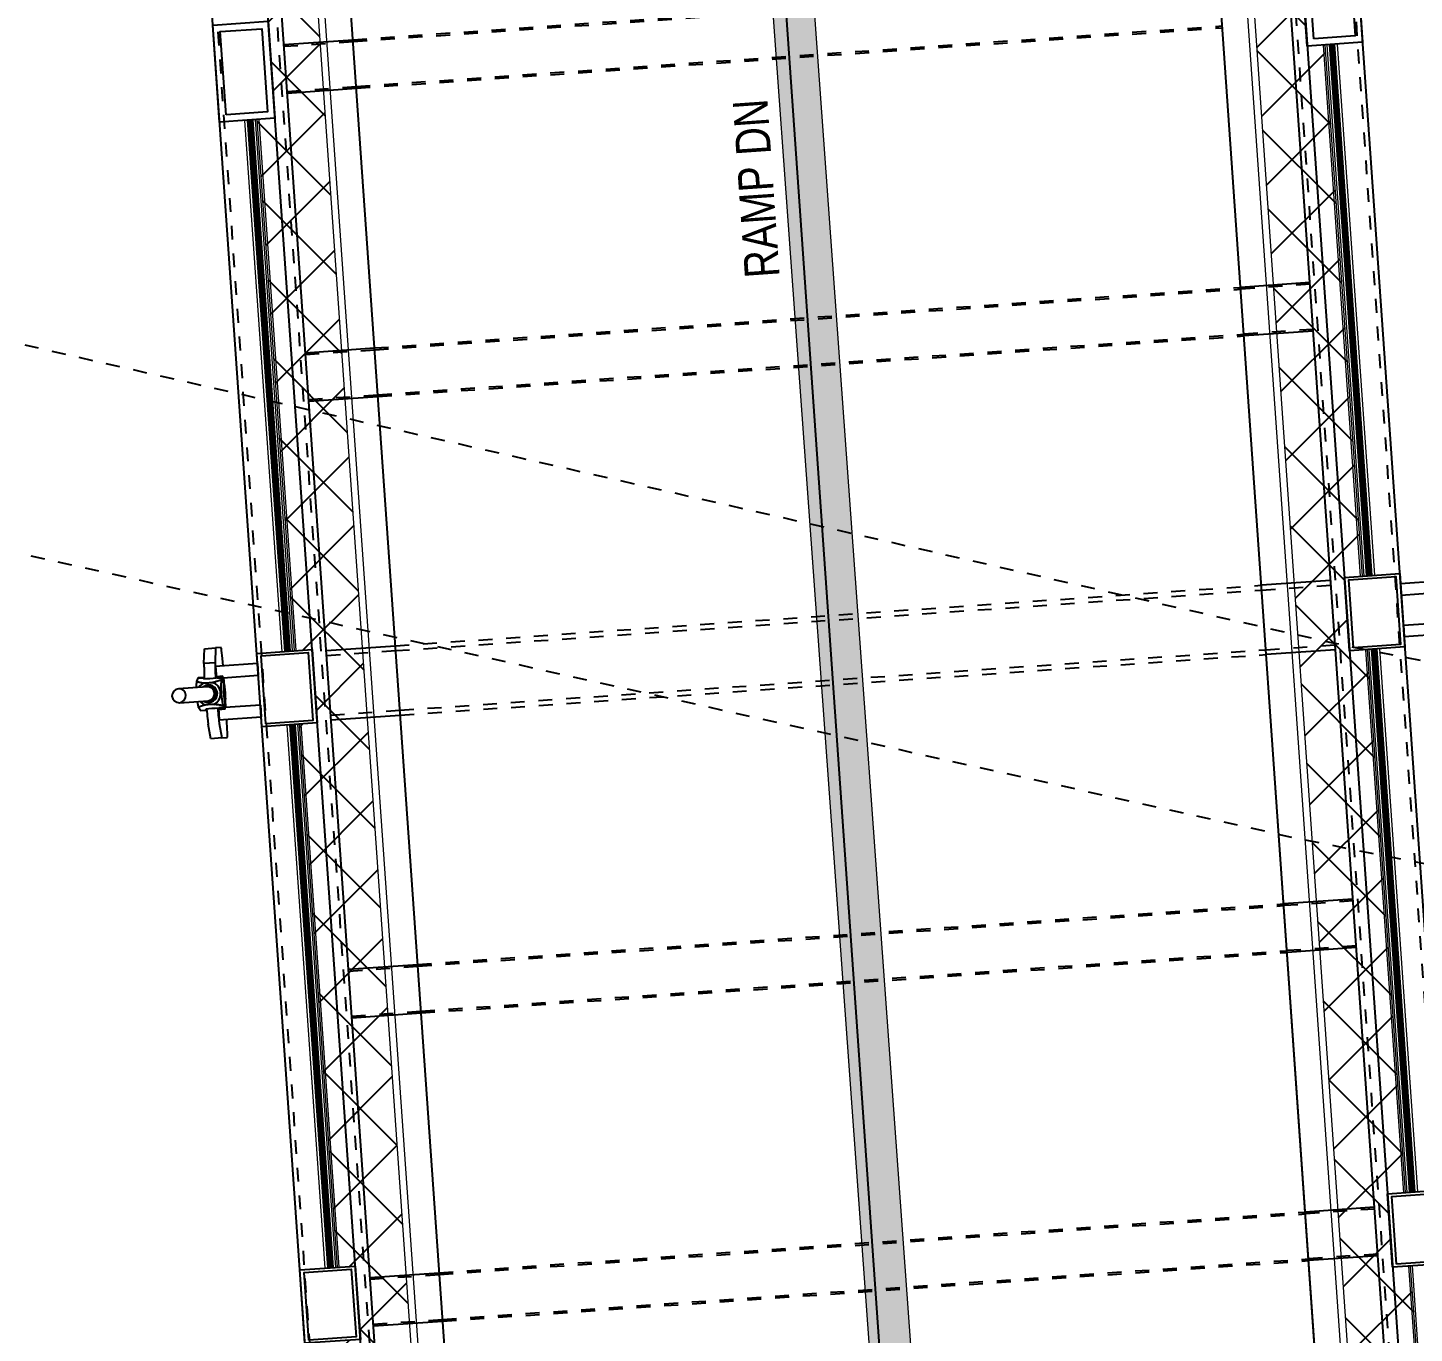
# Model space of a CAD drawing. Header units: millimetres. Extents: x 50357 to 985146, y 723188 to 1803594.
# Drawn here: x 834403.58 to 834413.57, y 820175.07 to 820184.47 of the extents above; entities that cross this region are included whole.
import ezdxf
from ezdxf.xclip import XClip

# ---------------------------------------------------------------- set-up
doc = ezdxf.new("R2010")
doc.units = ezdxf.units.MM
doc.header["$LTSCALE"] = 3
doc.header["$MEASUREMENT"] = 0
for name, pattern in [('DASHED2', [0.375, 0.25, -0.125]), ('x-baseplan$0$DGN Style 2', [1.94727e-06, 0, -1.94727e-06]), ('XXASB-PIW-ARC-DWG-1012-MWP-XXXX-WS3-XC$0$XXXXX-PIW-P-ASB_BRIDGE_DECK_STR-XXX$0$Member Hidden', [4.5, 2.5, -2])]:
    doc.linetypes.add(name, pattern=pattern)
doc.layers.add('-Excluded area line', color=7, linetype='DASHED2', lineweight=40)
doc.layers.add('00_Xref', color=7, linetype='Continuous')
for name, color, linetype, true_color in [('WKD071__', 7, 'Continuous', 0x6e6e6e), ('x-baseplan$0$AR-ROAD_AR_BS_MI_', 7, 'Continuous', 0x6d6d6d), ('XXASB-PIW-ARC-DWG-1012-MWP-XXXX-WS3-XC$0$XXXXX-PIW-P-ASB_BRIDGE_DECK_ARC-XXX$0$A-GENM_PATT', 7, 'Continuous', 0x6e6e6e), ('XXASB-PIW-ARC-DWG-1012-MWP-XXXX-WS3-XC$0$XXXXX-PIW-P-ASB_BRIDGE_DECK_STR-XXX$0$A-GENM', 7, 'Continuous', 0x6e6e6e), ('XXASB-PIW-ARC-DWG-1012-MWP-XXXX-WS3-XC$0$XXXXX-PIW-P-ASB_BRIDGE_DECK_STR-XXX$0$ADS04012', 7, 'Continuous', 0x6e6e6e), ('XXASB-PIW-ARC-DWG-1012-MWP-XXXX-WS3-XC$0$XXXXX-PIW-P-ASB_BRIDGE_DECK_STR-XXX$0$ADS280__', 7, 'Continuous', 0x6e6e6e), ('XXASB-PIW-ARC-DWG-1012-MWP-XXXX-WS3-XC$0$XXXXX-PIW-P-ASB_BRIDGE_DECK_STR-XXX$0$ADS280_B', 7, 'Continuous', 0x6e6e6e), ('XXASB-PIW-ARC-DWG-1012-MWP-XXXX-WS3-XC$0$XXXXX-PIW-P-ASB_BRIDGE_DECK_STR-XXX$0$ADS280_C', 7, 'Continuous', 0x6e6e6e), ('XXASB-PIW-ARC-DWG-1012-MWP-XXXX-WS3-XC$0$XXXXX-PIW-P-ASB_BRIDGE_DECK_STR-XXX$0$ADS280_H', 7, 'XXASB-PIW-ARC-DWG-1012-MWP-XXXX-WS3-XC$0$XXXXX-PIW-P-ASB_BRIDGE_DECK_STR-XXX$0$Member Hidden', 0x6e6e6e)]:
    doc.layers.add(name, color=color, linetype=linetype, true_color=true_color)
for name, color, linetype, lineweight, true_color in [('XXASB-PIW-ARC-DWG-1012-MWP-XXXX-WS3-XC$0$XXXXX-PIW-P-ASB_BRIDGE_DECK_ARC-XXX$0$A-FLOR', 7, 'Continuous', 25, 0x6e6e6e), ('XXASB-PIW-ARC-DWG-1012-MWP-XXXX-WS3-XC$0$XXXXX-PIW-P-ASB_BRIDGE_DECK_ARC-XXX$0$A-FLOR-HRAL', 7, 'Continuous', 13, 0x6e6e6e), ('XXASB-PIW-ARC-DWG-1012-MWP-XXXX-WS3-XC$0$XXXXX-PIW-P-ASB_BRIDGE_DECK_ARC-XXX$0$A-GENM', 7, 'Continuous', 13, 0x6e6e6e), ('XXASB-PIW-ARC-DWG-1012-MWP-XXXX-WS3-XC$0$XXXXX-PIW-P-ASB_BRIDGE_DECK_ARC-XXX$0$ADS280__', 7, 'Continuous', 13, 0x6e6e6e), ('XXASB-PIW-ARC-DWG-1012-MWP-XXXX-WS3-XC$0$XXXXX-PIW-P-ASB_BRIDGE_DECK_ARC-XXX$0$Q-SPCQ', 7, 'Continuous', 13, 0x6e6e6e)]:
    doc.layers.add(name, color=color, linetype=linetype, lineweight=lineweight, true_color=true_color)
doc.styles.add('XXASB-PIW-ARC-DWG-1012-MWP-XXXX-WS3-XC$0$XXXXX-PIW-P-ASB_BRIDGE_DECK_STR-XXX$0$Standard', font='arial.ttf', dxfattribs={"width": 0.8})

# ---------------------------------------------------------------- blocks, each defined once
blk = doc.blocks.new('x-baseplan')
blk.add_lwpolyline([(834550.5505, 818213.8099), (834557.1707, 818119.1058), (834549.7388, 818118.5863), (834547.9798, 818143.7498), (834547.5808, 818143.722), (834547.5407, 818144.2956), (834539.9643, 818143.7659), (834540.0207, 818142.9597), (834532.4541, 818142.4509), (834523.9731, 818144.3196), (834526.2542, 818154.6723), (834539.4112, 818151.6754), (834539.6457, 818148.3218), (834547.2222, 818148.8514), (834547.1833, 818149.4081), (834547.5823, 818149.436), (834542.9962, 818215.0413), (834543.2207, 818215.057), (834550.326, 818213.7942), (834550.5505, 818213.8099)])
at = {"layer": 'x-baseplan$0$AR-ROAD_AR_BS_MI_', "linetype": 'x-baseplan$0$DGN Style 2', "flags": 128}
for points in [[(834535.8998, 818189.0125), (834542.3654, 818187.2111), (834552.4544, 818184.9126), (834554.3551, 818184.5338), (834556.4436, 818184.1176), (834560.446, 818183.3923), (834564.4605, 818182.737), (834568.4859, 818182.1518), (834572.5208, 818181.6371), (834580.7283, 818181.1516)], [(834535.5632, 818187.6151), (834542.0123, 818185.778), (834552.197, 818183.5056), (834556.1862, 818182.7105), (834560.1887, 818181.9852), (834564.2032, 818181.3299), (834568.2285, 818180.7448), (834573.7395, 818180.0417)]]:
    blk.add_lwpolyline(points, dxfattribs=at)
blk = doc.blocks.new('XXASB-PIW-ARC-DWG-1012-MWP-XXXX-WS3-XC$0$XXXXX-PIW-P-ASB_BRIDGE_DECK_ARC-XXX$0$Top Rail Type - Top Rail_Internal_-3272771-DECK F_F_L__ARC')
at = {"layer": 'XXASB-PIW-ARC-DWG-1012-MWP-XXXX-WS3-XC$0$XXXXX-PIW-P-ASB_BRIDGE_DECK_ARC-XXX$0$A-FLOR-HRAL'}
for p, q in [((-673385, 127659.5), (-673384.8, 164859.5)), ((-673335, 127659.5), (-673334.8, 164859.5))]:
    blk.add_line(p, q, dxfattribs=at)
blk = doc.blocks.new('XXASB-PIW-ARC-DWG-1012-MWP-XXXX-WS3-XC$0$XXXXX-PIW-P-ASB_BRIDGE_DECK_ARC-XXX$0$Top Rail Type - Top Rail_Internal_-3272781-DECK F_F_L__ARC')
at = {"layer": 'XXASB-PIW-ARC-DWG-1012-MWP-XXXX-WS3-XC$0$XXXXX-PIW-P-ASB_BRIDGE_DECK_ARC-XXX$0$A-FLOR-HRAL'}
for p, q in [((-666710, 127659.5), (-666709.8, 164872.6)), ((-666660, 127659.5), (-666659.8, 164870.4))]:
    blk.add_line(p, q, dxfattribs=at)
blk = doc.blocks.new('XXASB-PIW-ARC-DWG-1012-MWP-XXXX-WS3-XC$0$XXXXX-PIW-P-ASB_BRIDGE_DECK_ARC-XXX$0$Railing - Railing-3272793-DECK F_F_L__ARC')
at = {"layer": 'XXASB-PIW-ARC-DWG-1012-MWP-XXXX-WS3-XC$0$XXXXX-PIW-P-ASB_BRIDGE_DECK_ARC-XXX$0$A-FLOR-HRAL'}
for p, q in [((-666156.8, 145109.5), (-666156.8, 141274.5)), ((-666137.7, 141274.5), (-666137.7, 145109.5)), ((-666135.4, 141274.5), (-666135.3, 145109.5)), ((-666127.6, 141274.5), (-666127.6, 145109.5)), ((-666126.2, 141274.5), (-666126.2, 145109.5)), ((-666125.2, 141274.5), (-666125.2, 145109.5)), ((-666118.9, 141274.5), (-666118.9, 145109.5)), ((-666117.9, 141274.5), (-666117.9, 145109.5)), ((-666116.9, 141274.5), (-666116.9, 145109.5)), ((-666115.9, 141274.5), (-666115.9, 145109.5)), ((-666109.7, 141274.5), (-666109.6, 145109.5)), ((-666108.7, 141274.5), (-666108.6, 145109.5)), ((-666107.2, 141274.5), (-666107.2, 145109.5)), ((-666099.5, 141274.5), (-666099.5, 145109.5)), ((-666097.1, 141274.5), (-666097.1, 145109.5)), ((-666078, 141274.5), (-666078, 145109.5)), ((-666156.8, 140744.5), (-666156.8, 136824.5)), ((-666137.7, 136824.5), (-666137.7, 140744.5)), ((-666135.4, 136824.5), (-666135.4, 140744.5)), ((-666127.7, 136824.5), (-666127.6, 140744.5)), ((-666126.2, 136824.5), (-666126.2, 140744.5)), ((-666125.2, 136824.5), (-666125.2, 140744.5)), ((-666118.9, 136824.5), (-666118.9, 140744.5)), ((-666117.9, 136824.5), (-666117.9, 140744.5)), ((-666116.9, 136824.5), (-666116.9, 140744.5)), ((-666115.9, 136824.5), (-666115.9, 140744.5)), ((-666109.7, 136824.5), (-666109.7, 140744.5)), ((-666108.7, 136824.5), (-666108.7, 140744.5)), ((-666107.2, 136824.5), (-666107.2, 140744.5)), ((-666099.5, 136824.5), (-666099.5, 140744.5)), ((-666097.2, 136824.5), (-666097.1, 140744.5)), ((-666078, 136824.5), (-666078, 140744.5)), ((-666156.8, 136294.5), (-666156.9, 132374.5))]:
    blk.add_line(p, q, dxfattribs=at)
blk = doc.blocks.new('XXASB-PIW-ARC-DWG-1012-MWP-XXXX-WS3-XC$0$XXXXX-PIW-P-ASB_BRIDGE_DECK_ARC-XXX$0$Railing - Railing-3272798-DECK F_F_L__ARC')
at = {"layer": 'XXASB-PIW-ARC-DWG-1012-MWP-XXXX-WS3-XC$0$XXXXX-PIW-P-ASB_BRIDGE_DECK_ARC-XXX$0$A-FLOR-HRAL'}
for p, q in [((-673966.8, 145109.5), (-673966.8, 141274.5)), ((-673947.7, 145109.5), (-673947.7, 141274.5)), ((-673945.3, 145109.5), (-673945.4, 141274.5)), ((-673937.6, 145109.5), (-673937.6, 141274.5)), ((-673936.2, 145109.5), (-673936.2, 141274.5)), ((-673935.2, 145109.5), (-673935.2, 141274.5)), ((-673928.9, 145109.5), (-673928.9, 141274.5)), ((-673927.9, 145109.5), (-673927.9, 141274.5)), ((-673926.9, 145109.5), (-673926.9, 141274.5)), ((-673925.9, 145109.5), (-673925.9, 141274.5)), ((-673919.6, 145109.5), (-673919.7, 141274.5)), ((-673918.6, 145109.5), (-673918.7, 141274.5)), ((-673917.2, 145109.5), (-673917.2, 141274.5)), ((-673909.5, 145109.5), (-673909.5, 141274.5)), ((-673907.1, 145109.5), (-673907.1, 141274.5)), ((-673888, 141274.5), (-673888, 145109.5)), ((-673966.8, 140744.5), (-673966.8, 136824.5)), ((-673947.7, 140744.5), (-673947.7, 136824.5)), ((-673945.4, 140744.5), (-673945.4, 136824.5)), ((-673937.6, 140744.5), (-673937.7, 136824.5)), ((-673936.2, 140744.5), (-673936.2, 136824.5)), ((-673935.2, 140744.5), (-673935.2, 136824.5)), ((-673928.9, 140744.5), (-673928.9, 136824.5)), ((-673927.9, 140744.5), (-673927.9, 136824.5)), ((-673926.9, 140744.5), (-673926.9, 136824.5)), ((-673925.9, 140744.5), (-673925.9, 136824.5)), ((-673919.7, 140744.5), (-673919.7, 136824.5)), ((-673918.7, 140744.5), (-673918.7, 136824.5)), ((-673917.2, 140744.5), (-673917.2, 136824.5)), ((-673909.5, 140744.5), (-673909.5, 136824.5)), ((-673907.1, 140744.5), (-673907.2, 136824.5)), ((-673888, 136824.5), (-673888, 140744.5))]:
    blk.add_line(p, q, dxfattribs=at)
blk = doc.blocks.new('XXASB-PIW-ARC-DWG-1012-MWP-XXXX-WS3-XC$0$XXXXX-PIW-P-ASB_BRIDGE_DECK_ARC-XXX')
at = {"layer": 'XXASB-PIW-ARC-DWG-1012-MWP-XXXX-WS3-XC$0$XXXXX-PIW-P-ASB_BRIDGE_DECK_ARC-XXX$0$A-GENM_PATT'}
h = blk.add_hatch(dxfattribs=at)
h.set_pattern_fill('ANSI37', color=256, scale=3000)
h.set_pattern_definition([(45, (6708.63, 468.96), (-265.16504294, 265.16504294), []), (135, (6708.63, 468.96), (-265.16504294, -265.16504294), [])])
h.paths.add_polyline_path([(834551553.1, 818194270.8), (834551914.6, 818194296), (834551959.8, 818193648.9), (834552089.5, 818193657.9), (834552351.1, 818189917.1), (834552221.3, 818189908), (834552270.2, 818189209.7), (834552399.9, 818189218.8), (834552667.3, 818185393.1), (834552537.6, 818185384), (834552574.5, 818184855.3), (834552704.2, 818184864.4), (834552977.6, 818180953.9), (834552847.9, 818180944.9), (834552884.9, 818180416.2), (834553014.5, 818180425.2), (834553287.9, 818176514.8), (834553158.2, 818176505.7), (834553195.2, 818175977), (834553324.9, 818175986.1), (834553598.2, 818172075.6), (834553468.5, 818172066.5), (834553505.5, 818171537.8), (834553635.2, 818171546.9), (834553831.8, 818168733.8), (834553340.5, 818168699.4)])
h = blk.add_hatch(dxfattribs=at)
h.set_pattern_fill('ANSI37', color=256, scale=3000)
h.set_pattern_definition([(45, (0, 0), (-265.16504294, 265.16504294), []), (135, (0, 0), (-265.16504294, -265.16504294), [])])
h.paths.add_polyline_path([(834544844.3, 818193801.8), (834544482.7, 818193776.5), (834544528, 818193129.3), (834544398.3, 818193120.3), (834544659.7, 818189379.4), (834544789.5, 818189388.5), (834544838.3, 818188690.2), (834544708.5, 818188681.1), (834544976, 818184855.4), (834545105.7, 818184864.5), (834545142.7, 818184335.8), (834545013, 818184326.7), (834545286.4, 818180416.3), (834545416, 818180425.3), (834545453, 818179896.6), (834545323.3, 818179887.6), (834545596.6, 818175977.1), (834545726.4, 818175986.2), (834545763.3, 818175457.5), (834545633.6, 818175448.4), (834545907, 818171537.9), (834546036.7, 818171547), (834546073.6, 818171018.3), (834545943.9, 818171009.2), (834546140.6, 818168196.1), (834546631.9, 818168230.4)])
at = {"layer": 'XXASB-PIW-ARC-DWG-1012-MWP-XXXX-WS3-XC$0$XXXXX-PIW-P-ASB_BRIDGE_DECK_ARC-XXX$0$Q-SPCQ'}
h = blk.add_hatch(dxfattribs=at)
h.set_pattern_fill('FLEX', color=256, scale=10, angle=93.99871)
h.set_pattern_definition([(93.998705, (834733143.105, 817782021.74), (-63.345417, -4.4281045), [63.5, -63.5]), (138.998705, (834733138.677, 817782085.085), (-63.345417, -4.4281045), [15.875, -58.052561, 15.875, -89.802561])])
h.paths.add_polyline_path([(834551476.1, 818147151.9), (834551775.3, 818147172.9), (834546924.1, 818214372.1), (834546619.6, 818214426)])
at = {"layer": 'XXASB-PIW-ARC-DWG-1012-MWP-XXXX-WS3-XC$0$XXXXX-PIW-P-ASB_BRIDGE_DECK_ARC-XXX$0$A-FLOR'}
blk.add_line((834551685.3, 818144159.2), (834547177, 818208651.9), dxfattribs=at)
at = {"layer": 'XXASB-PIW-ARC-DWG-1012-MWP-XXXX-WS3-XC$0$XXXXX-PIW-P-ASB_BRIDGE_DECK_ARC-XXX$0$A-GENM'}
for p, q in [((834552384.8, 818189217.7), (834552652.3, 818185392)), ((834552667.2, 818185393.1), (834552399.8, 818189218.8)), ((834544708.5, 818188681.1), (834544976, 818184855.4)), ((834544990.9, 818184856.5), (834544723.5, 818188682.2)), ((834552689.2, 818184863.3), (834552962.6, 818180952.9)), ((834552977.6, 818180953.9), (834552704.2, 818184864.4)), ((834545012.9, 818184326.7), (834545286.3, 818180416.3)), ((834545301.3, 818180417.3), (834545027.9, 818184327.8)), ((834552999.6, 818180424.2), (834553272.9, 818176513.7)), ((834553287.9, 818176514.8), (834553014.5, 818180425.2))]:
    blk.add_line(p, q, dxfattribs=at)
at = {"layer": 'XXASB-PIW-ARC-DWG-1012-MWP-XXXX-WS3-XC$0$XXXXX-PIW-P-ASB_BRIDGE_DECK_ARC-XXX$0$ADS280__'}
for p, q in [((834550323.9, 818208446.8), (834554795.7, 818144476.9)), ((834548231.8, 818148749.6), (834544089.2, 818208010.9))]:
    blk.add_line(p, q, dxfattribs=at)
at = {"layer": 'XXASB-PIW-ARC-DWG-1012-MWP-XXXX-WS3-XC$0$XXXXX-PIW-P-ASB_BRIDGE_DECK_ARC-XXX$0$Q-SPCQ'}
blk.add_lwpolyline([(834551476.1, 818147151.9), (834551775.3, 818147172.9), (834546924.1, 818214372.1), (834546619.6, 818214426)], close=True, dxfattribs=at)
at = {"layer": 'XXASB-PIW-ARC-DWG-1012-MWP-XXXX-WS3-XC$0$XXXXX-PIW-P-ASB_BRIDGE_DECK_ARC-XXX$0$A-FLOR-HRAL', "rotation": 3.999000000000387}
for name in ['XXASB-PIW-ARC-DWG-1012-MWP-XXXX-WS3-XC$0$XXXXX-PIW-P-ASB_BRIDGE_DECK_ARC-XXX$0$Railing - Railing-3272798-DECK F_F_L__ARC', 'XXASB-PIW-ARC-DWG-1012-MWP-XXXX-WS3-XC$0$XXXXX-PIW-P-ASB_BRIDGE_DECK_ARC-XXX$0$Railing - Railing-3272793-DECK F_F_L__ARC', 'XXASB-PIW-ARC-DWG-1012-MWP-XXXX-WS3-XC$0$XXXXX-PIW-P-ASB_BRIDGE_DECK_ARC-XXX$0$Top Rail Type - Top Rail_Internal_-3272781-DECK F_F_L__ARC', 'XXASB-PIW-ARC-DWG-1012-MWP-XXXX-WS3-XC$0$XXXXX-PIW-P-ASB_BRIDGE_DECK_ARC-XXX$0$Top Rail Type - Top Rail_Internal_-3272771-DECK F_F_L__ARC']:
    blk.add_blockref(name, (835227065.1, 818090920.5), dxfattribs=at)
blk = doc.blocks.new('XXASB-PIW-ARC-DWG-1012-MWP-XXXX-WS3-XC$0$XXXXX-PIW-P-ASB_BRIDGE_DECK_STR-XXX$0$C1')
at = {"layer": 'XXASB-PIW-ARC-DWG-1012-MWP-XXXX-WS3-XC$0$XXXXX-PIW-P-ASB_BRIDGE_DECK_STR-XXX$0$ADS280_C'}
for points in [[(-350, 200), (350, 200), (350, -200), (-350, -200)], [(-300, 150), (300, 150), (300, -150), (-300, -150)]]:
    blk.add_lwpolyline(points, close=True, dxfattribs=at)
blk = doc.blocks.new('XXASB-PIW-ARC-DWG-1012-MWP-XXXX-WS3-XC$0$XXXXX-PIW-P-ASB_BRIDGE_DECK_STR-XXX$0$C2')
at = {"layer": 'XXASB-PIW-ARC-DWG-1012-MWP-XXXX-WS3-XC$0$XXXXX-PIW-P-ASB_BRIDGE_DECK_STR-XXX$0$ADS280_C'}
for points in [[(-265, 200), (265, 200), (265, -200), (-265, -200)], [(-245, 170), (245, 170), (245, -170), (-245, -170)]]:
    blk.add_lwpolyline(points, close=True, dxfattribs=at)
blk = doc.blocks.new('XXASB-PIW-ARC-DWG-1012-MWP-XXXX-WS3-XC$0$XXXXX-PIW-P-ASB_BRIDGE_DECK_STR-XXX$0$Hanger Joint - Hanger Joint-V14-DECK F_F_L__STR')
at = {"layer": 'XXASB-PIW-ARC-DWG-1012-MWP-XXXX-WS3-XC$0$XXXXX-PIW-P-ASB_BRIDGE_DECK_STR-XXX$0$A-GENM'}
for p, q in [((834555110.7, 818158858.9), (834555072.1, 818158856.2)), ((834555110.7, 818158858.9), (834555190.4, 818158864.5)), ((834555129.5, 818158754.5), (834555110.7, 818158858.9)), ((834555190.4, 818158864.5), (834555209.2, 818158760)), ((834555082, 818158638.9), (834555086, 818158581.4)), ((834555093, 818158481.9), (834555097, 818158424.4)), ((834555160.1, 818158318.1), (834555239.9, 818158323.7)), ((834555239.9, 818158323.7), (834555235.7, 818158216)), ((834555156, 818158210.5), (834555160.1, 818158318.1)), ((834555117.4, 818158207.8), (834555156, 818158210.5)), ((834555235.7, 818158216), (834555156, 818158210.5))]:
    blk.add_line(p, q, dxfattribs=at)
for centre, major_axis, start_param, end_param in [((834555082.6, 818158706.6), (-10.5, 149.6), 0, 1.452786), ((834555142.3, 818158535.3), (-16.1, 230.3), 5.199753, 5.968692), ((834555222, 818158540.9), (-16.1, 230.3), 5.198748, 5.968692), ((834555142.3, 818158535.3), (-16.1, 230.3), 3.477995, 4.225484), ((834555222, 818158540.9), (-16.1, 230.3), 3.477995, 4.226477), ((834555107, 818158357.4), (-10.5, 149.6), 1.688806, 3.141593)]:
    blk.add_ellipse(centre, major_axis=major_axis, ratio=0.035329, start_param=start_param, end_param=end_param, dxfattribs=at)
blk = doc.blocks.new('XXASB-PIW-ARC-DWG-1012-MWP-XXXX-WS3-XC$0$XXXXX-PIW-P-ASB_BRIDGE_DECK_STR-XXX$0$Hanger Node - Hanger Node-V24-DECK F_F_L__STR')
at = {"layer": 'XXASB-PIW-ARC-DWG-1012-MWP-XXXX-WS3-XC$0$XXXXX-PIW-P-ASB_BRIDGE_DECK_STR-XXX$0$A-GENM'}
for p, q in [((834546112.1, 818157997.6), (834546122.7, 818158022)), ((834546122.7, 818158022), (834546165.6, 818158025)), ((834546166.1, 818158026.1), (834546123.2, 818158023.1)), ((834546161.3, 818158015.1), (834546165.6, 818158025)), ((834546255.3, 818158031.3), (834546251.1, 818158021.6)), ((834546255.3, 818158031.3), (834546298.2, 818158034.3)), ((834546298.7, 818158035.4), (834546255.8, 818158032.4)), ((834546298.2, 818158034.3), (834546287.5, 818158009.9)), ((834546193.6, 818157969.9), (834546189.6, 818157969.6)), ((834546308.9, 818157973), (834546303.9, 818157972.6)), ((834546313, 818157967), (834546309, 818157972.9)), ((834546197.9, 818157849.9), (834546202, 818157850.2)), ((834546300.5, 818157823.7), (834546314.5, 818157801)), ((834546311.6, 818157862.9), (834546316.6, 818157863.2)), ((834546316.7, 818157863.3), (834546319.8, 818157869.7)), ((834546139, 818157788.8), (834546125.1, 818157811.4)), ((834546139, 818157788.8), (834546181.9, 818157791.8)), ((834546139.6, 818157787.7), (834546182.5, 818157790.7)), ((834546181.9, 818157791.8), (834546176.2, 818157800.9)), ((834546266.1, 818157807), (834546271.6, 818157798)), ((834546271.6, 818157798), (834546314.5, 818157801)), ((834546272.2, 818157797), (834546315.1, 818157800))]:
    blk.add_line(p, q, dxfattribs=at)
at = {"layer": 'XXASB-PIW-ARC-DWG-1012-MWP-XXXX-WS3-XC$0$XXXXX-PIW-P-ASB_BRIDGE_DECK_STR-XXX$0$A-GENM', "flags": 128}
for points in [[(834546251.1, 818158021.6), (834546229.2, 818158019.5), (834546206.2, 818158017.7), (834546183.1, 818158016.2), (834546161.3, 818158015.1)], [(834546176.2, 818157800.9), (834546198, 818157802.9), (834546221, 818157804.7), (834546244.1, 818157806), (834546266.1, 818157807)]]:
    blk.add_lwpolyline(points, dxfattribs=at)
at = {"layer": 'XXASB-PIW-ARC-DWG-1012-MWP-XXXX-WS3-XC$0$XXXXX-PIW-P-ASB_BRIDGE_DECK_STR-XXX$0$A-GENM'}
for centre, major_axis, ratio, start_param, end_param in [((834546131.4, 818157905.4), (-8.2, 117.7), 0.035329, 6.176011, 6.419948), ((834546174.3, 818157908.4), (-8.2, 117.7), 0.035329, 6.119778, 6.419948), ((834546264, 818157914.7), (-8.2, 117.7), 0.035329, 6.176011, 6.419948), ((834546306.9, 818157917.7), (-8.2, 117.7), 0.035329, 5.184875, 6.419948), ((834546199.1, 818157910.1), (-5.9, 84.8), 0.999376, 0.359432, 0.938516), ((834546197.8, 818157910.1), (-4.4, 63.2), 0.999376, 0.000003, 0.649708), ((834546193.7, 818157909.8), (-4.2, 59.9), 0.999376, 0.000002, 0.558196), ((834546193.7, 818157909.8), (-4.2, 59.9), 0.999376, 3.141599, 6.283191), ((834546197.8, 818157910.1), (-4.4, 63.2), 0.999376, 3.141592, 6.283185), ((834546197.8, 818157910.1), (-4.2, 59.9), 0.999376, 3.141595, 6.283188), ((834546190.2, 818157909.5), (-3.5, 49.9), 0.999376, 5.834386, 5.870449), ((834546199.1, 818157910.1), (-5.9, 84.8), 0.999376, 3.501025, 5.923751), ((834546190.2, 818157909.5), (-3.5, 49.9), 0.999376, 5.331252, 5.420692), ((834546190.2, 818157909.5), (-3.5, 49.9), 0.999376, 4.904436, 4.936786), ((834546306.9, 818157917.7), (-3.2, 45.6), 0.035329, 0.261799, 1.570796), ((834546307.7, 818157917.7), (-3.8, 54.9), 0.035329, 6.058786, 7.853982), ((834546312.7, 818157918.1), (-3.8, 54.9), 0.035329, 5.989381, 7.853982), ((834546316.3, 818157918.3), (-3.4, 48.8), 0.035329, 4.712389, 7.853982), ((834546199.1, 818157910.1), (-5.9, 84.8), 0.999376, 2.203089, 2.782161), ((834546197.8, 818157910.1), (-4.4, 63.2), 0.999376, 2.491885, 3.141589), ((834546193.7, 818157909.8), (-4.2, 59.9), 0.999376, 2.5834, 3.141593), ((834546190.2, 818157909.5), (-3.5, 49.9), 0.999376, 3.554329, 3.590392), ((834546190.2, 818157909.5), (-3.5, 49.9), 0.999376, 4.00824, 4.075667), ((834546190.2, 818157909.5), (-3.5, 49.9), 0.999376, 4.48799, 4.52034), ((834546306.9, 818157917.7), (-3.2, 45.6), 0.035329, 1.570796, 2.879793), ((834546307.7, 818157917.7), (-3.8, 54.9), 0.035329, 1.570796, 3.365992), ((834546312.7, 818157918.1), (-3.8, 54.9), 0.035329, 1.570796, 3.435396), ((834546306.9, 818157917.7), (-8.2, 117.7), 0.035329, 3.00483, 4.239903), ((834546316.3, 818157918.3), (-3.4, 48.8), 0.035329, 1.570796, 4.712389), ((834546131.4, 818157905.4), (-8.2, 117.7), 0.035329, 3.00483, 3.248767), ((834546174.3, 818157908.4), (-8.2, 117.7), 0.035329, 3.00483, 3.308379), ((834546264, 818157914.7), (-8.2, 117.7), 0.035329, 3.00483, 3.248767)]:
    blk.add_ellipse(centre, major_axis=major_axis, ratio=ratio, start_param=start_param, end_param=end_param, dxfattribs=at)
for points, knots in [([(834546110.6, 818157954.3), (834546110.6, 818157954.8), (834546110.6, 818157956.1), (834546110.7, 818157958.4), (834546110.7, 818157962), (834546110.8, 818157966.3), (834546111, 818157972.9), (834546111.3, 818157980.6), (834546111.6, 818157989.3), (834546111.9, 818157994.9), (834546112.1, 818157997.6)], [0.6920213, 0.6920213, 0.6920213, 0.6920213, 0.7, 0.7166667, 0.7333333, 0.7666667, 0.8, 0.8666667, 0.9333333, 1, 1, 1, 1]), ([(834546112.1, 818157997.6), (834546114.9, 818157996.9), (834546120.7, 818157995.4), (834546128.2, 818157993.6), (834546134.6, 818157992.2), (834546139.6, 818157991.2), (834546144.8, 818157990.2), (834546150.4, 818157989.2), (834546156.8, 818157988.3), (834546161.4, 818157987.7), (834546163.8, 818157987.4)], [0, 0, 0, 0, 0.2, 0.4, 0.5, 0.6, 0.7, 0.8, 0.9, 1, 1, 1, 1]), ([(834546163.8, 818157987.4), (834546166.7, 818157987.5), (834546170.5, 818157987.6), (834546175.2, 818157987.8), (834546178.5, 818157987.9), (834546182.7, 818157988.1), (834546187.9, 818157988.4), (834546191.4, 818157988.6), (834546193.2, 818157988.7)], [0, 0, 0, 0, 0.333333, 0.416667, 0.5, 0.666667, 0.833333, 1, 1, 1, 1]), ([(834546193.2, 818157988.7), (834546195.1, 818157988.9), (834546198.6, 818157989.1), (834546203.9, 818157989.6), (834546208.1, 818157990), (834546211.5, 818157990.3), (834546216.4, 818157990.8), (834546220.3, 818157991.2), (834546223.4, 818157991.6)], [0, 0, 0, 0, 0.166667, 0.333333, 0.5, 0.583333, 0.666667, 1, 1, 1, 1]), ([(834546223.4, 818157991.6), (834546226.2, 818157992.2), (834546231.6, 818157993.5), (834546239.2, 818157995.4), (834546246, 818157997.2), (834546252.4, 818157999.1), (834546258.7, 818158000.9), (834546266.7, 818158003.3), (834546276.4, 818158006.3), (834546283.8, 818158008.7), (834546287.5, 818158009.9)], [0, 0, 0, 0, 0.1, 0.2, 0.3, 0.4, 0.5, 0.6, 0.8, 1, 1, 1, 1]), ([(834546287.5, 818158009.9), (834546287.4, 818158007.1), (834546287.1, 818158001.6), (834546286.7, 818157992.8), (834546286.5, 818157985.1), (834546286.3, 818157978.6), (834546286.2, 818157974.3), (834546286.1, 818157970.7), (834546286.1, 818157967.9), (834546286, 818157965.5), (834546286, 818157963.6), (834546286, 818157962), (834546286, 818157960.5), (834546286, 818157958.4), (834546286, 818157955.8), (834546286, 818157952.9), (834546286, 818157950.8), (834546286, 818157949.5), (834546286, 818157948.5), (834546286.1, 818157947.5), (834546286.1, 818157946.1), (834546286.1, 818157944.4), (834546286.1, 818157942.2), (834546286.2, 818157939.2), (834546286.3, 818157936), (834546286.4, 818157933), (834546286.5, 818157931.2), (834546286.6, 818157929.8), (834546286.7, 818157928.3), (834546286.8, 818157926.2), (834546286.9, 818157923.4), (834546287.2, 818157919.9), (834546287.4, 818157916.3), (834546287.7, 818157912.6), (834546287.9, 818157909.1), (834546288.2, 818157906.3), (834546288.3, 818157904.3), (834546288.5, 818157902.8), (834546288.6, 818157901.4), (834546288.8, 818157899.6), (834546289.1, 818157896.6), (834546289.4, 818157893.4), (834546289.8, 818157890.5), (834546290, 818157888.3), (834546290.2, 818157886.6), (834546290.4, 818157885.2), (834546290.5, 818157884.2), (834546290.7, 818157883.3), (834546290.8, 818157882), (834546291.1, 818157879.9), (834546291.5, 818157877), (834546291.9, 818157874.4), (834546292.2, 818157872.4), (834546292.4, 818157870.8), (834546292.6, 818157869.3), (834546292.9, 818157867.4), (834546293.3, 818157865), (834546293.7, 818157862.3), (834546294.3, 818157858.8), (834546295, 818157854.5), (834546296, 818157848), (834546297.4, 818157840.4), (834546299, 818157831.8), (834546300, 818157826.4), (834546300.5, 818157823.7)], [0, 0, 0, 0, 0.066667, 0.133333, 0.2, 0.233333, 0.266667, 0.283333, 0.3, 0.316667, 0.325, 0.333333, 0.341667, 0.35, 0.366667, 0.383333, 0.391667, 0.395833, 0.4, 0.404167, 0.408333, 0.416667, 0.425, 0.433333, 0.45, 0.458333, 0.4625, 0.466667, 0.470833, 0.475, 0.483333, 0.491667, 0.5, 0.508333, 0.516667, 0.525, 0.529167, 0.533333, 0.5375, 0.541667, 0.55, 0.566667, 0.575, 0.583333, 0.591667, 0.595833, 0.6, 0.604167, 0.608333, 0.616667, 0.633333, 0.65, 0.658333, 0.666667, 0.675, 0.683333, 0.7, 0.716667, 0.733333, 0.766667, 0.8, 0.866667, 0.933333, 1, 1, 1, 1]), ([(834546125.1, 818157811.4), (834546124.6, 818157814.1), (834546123.5, 818157819.6), (834546121.9, 818157828.2), (834546120.6, 818157835.8), (834546119.5, 818157842.2), (834546118.8, 818157846.5), (834546118.2, 818157850.1), (834546117.9, 818157852.3), (834546117.7, 818157853.7), (834546117.6, 818157854.1)], [0, 0, 0, 0, 0.0666667, 0.1333333, 0.2, 0.2333333, 0.2666667, 0.2833333, 0.3, 0.307938, 0.307938, 0.307938, 0.307938]), ([(834546174.9, 818157828.7), (834546172.5, 818157828.1), (834546168, 818157826.9), (834546161.9, 818157825.1), (834546156.4, 818157823.4), (834546151.5, 818157821.6), (834546146.6, 818157819.9), (834546140.6, 818157817.6), (834546133.3, 818157814.8), (834546127.8, 818157812.5), (834546125.1, 818157811.4)], [0, 0, 0, 0, 0.1, 0.2, 0.3, 0.4, 0.5, 0.6, 0.8, 1, 1, 1, 1]), ([(834546204.2, 818157831.5), (834546202.4, 818157831.4), (834546198.8, 818157831.1), (834546193.7, 818157830.7), (834546189.5, 818157830.3), (834546186.3, 818157830), (834546181.5, 818157829.5), (834546177.7, 818157829.1), (834546174.9, 818157828.7)], [0, 0, 0, 0, 0.166667, 0.333333, 0.5, 0.583333, 0.666667, 1, 1, 1, 1]), ([(834546234.5, 818157832.9), (834546231.4, 818157832.8), (834546227.5, 818157832.7), (834546222.5, 818157832.5), (834546219.2, 818157832.4), (834546214.9, 818157832.2), (834546209.6, 818157831.9), (834546206, 818157831.6), (834546204.2, 818157831.5)], [0, 0, 0, 0, 0.333333, 0.416667, 0.5, 0.666667, 0.833333, 1, 1, 1, 1]), ([(834546300.5, 818157823.7), (834546296.7, 818157824.4), (834546289, 818157825.7), (834546279, 818157827.3), (834546270.7, 818157828.6), (834546264.3, 818157829.5), (834546257.7, 818157830.4), (834546250.6, 818157831.3), (834546242.9, 818157832.1), (834546237.3, 818157832.6), (834546234.5, 818157832.9)], [0, 0, 0, 0, 0.2, 0.4, 0.5, 0.6, 0.7, 0.8, 0.9, 1, 1, 1, 1])]:
    blk.add_open_spline(points, degree=3, knots=knots, dxfattribs=at)
blk = doc.blocks.new('XXASB-PIW-ARC-DWG-1012-MWP-XXXX-WS3-XC$0$XXXXX-PIW-P-ASB_BRIDGE_DECK_STR-XXX$0$Hanger Rod M100 - Vertical Rod-3372036-DECK F_F_L__STR')
at = {"layer": 'XXASB-PIW-ARC-DWG-1012-MWP-XXXX-WS3-XC$0$XXXXX-PIW-P-ASB_BRIDGE_DECK_STR-XXX$0$A-GENM'}
for p, q in [((834546186.7, 818157959.4), (834545980.1, 818157945)), ((834545987.1, 818157845.2), (834546193.7, 818157859.6))]:
    blk.add_line(p, q, dxfattribs=at)
for centre, start_param, end_param in [((834545983.6, 818157895.1), 0.000004, 3.141596), ((834545983.6, 818157895.1), 3.141598, 6.28319), ((834546190.2, 818157909.5), 5.345359, 6.283183), ((834546190.2, 818157909.5), 3.141591, 5.330727), ((834546190.2, 818157909.5), 5.331723, 5.340486)]:
    blk.add_ellipse(centre, major_axis=(-3.5, 49.9), ratio=0.999376, start_param=start_param, end_param=end_param, dxfattribs=at)
blk = doc.blocks.new('XXASB-PIW-ARC-DWG-1012-MWP-XXXX-WS3-XC$0$XXXXX-PIW-P-ASB_BRIDGE_DECK_STR-XXX$0$Steel Plate - 85mm-2198207-DECK F_F_L__STR')
at = {"layer": 'XXASB-PIW-ARC-DWG-1012-MWP-XXXX-WS3-XC$0$XXXXX-PIW-P-ASB_BRIDGE_DECK_STR-XXX$0$A-GENM'}
for p, q in [((-262.4, -42.5), (-262.4, 42.5)), ((-216.8, 42.5), (-262.4, 42.5)), ((37.5, 42.5), (-216.8, 42.5)), ((37.5, 42.5), (37.5, -42.5)), ((-262.4, -42.5), (-234.1, -42.5)), ((-234, -42.5), (37.5, -42.5))]:
    blk.add_line(p, q, dxfattribs=at)
blk = doc.blocks.new('XXASB-PIW-ARC-DWG-1012-MWP-XXXX-WS3-XC$0$XXXXX-PIW-P-ASB_BRIDGE_DECK_STR-XXX$0$Steel Plate - 85mm-3367292-DECK F_F_L__STR')
at = {"layer": 'XXASB-PIW-ARC-DWG-1012-MWP-XXXX-WS3-XC$0$XXXXX-PIW-P-ASB_BRIDGE_DECK_STR-XXX$0$A-GENM'}
for p, q in [((-262.4, -42.5), (-262.4, 42.5)), ((-234.1, 42.5), (-262.4, 42.5)), ((37.5, 42.5), (-234, 42.5)), ((37.5, 42.5), (37.5, -42.5)), ((-262.4, -42.5), (-216.8, -42.5)), ((-216.8, -42.5), (37.5, -42.5))]:
    blk.add_line(p, q, dxfattribs=at)
blk = doc.blocks.new('XXASB-PIW-ARC-DWG-1012-MWP-XXXX-WS3-XC$0$XXXXX-PIW-P-ASB_BRIDGE_DECK_STR-XXX$0$TIE ROD')
at = {"layer": 'XXASB-PIW-ARC-DWG-1012-MWP-XXXX-WS3-XC$0$XXXXX-PIW-P-ASB_BRIDGE_DECK_STR-XXX$0$A-GENM', "linetype": 'XXASB-PIW-ARC-DWG-1012-MWP-XXXX-WS3-XC$0$XXXXX-PIW-P-ASB_BRIDGE_DECK_STR-XXX$0$Member Hidden'}
for name, p, rotation in [('XXASB-PIW-ARC-DWG-1012-MWP-XXXX-WS3-XC$0$XXXXX-PIW-P-ASB_BRIDGE_DECK_STR-XXX$0$Hanger Rod M100 - Vertical Rod-3372036-DECK F_F_L__STR', (-757970022.7, 889568331.6), 266.0012948640198), ('XXASB-PIW-ARC-DWG-1012-MWP-XXXX-WS3-XC$0$XXXXX-PIW-P-ASB_BRIDGE_DECK_STR-XXX$0$Steel Plate - 85mm-2198207-DECK F_F_L__STR', (-150, 37.4), 270.000000000139), ('XXASB-PIW-ARC-DWG-1012-MWP-XXXX-WS3-XC$0$XXXXX-PIW-P-ASB_BRIDGE_DECK_STR-XXX$0$Steel Plate - 85mm-3367292-DECK F_F_L__STR', (150, 37.4), 270.000000000139)]:
    blk.add_blockref(name, p, dxfattribs=dict(at, rotation=rotation))
at = {"layer": 'XXASB-PIW-ARC-DWG-1012-MWP-XXXX-WS3-XC$0$XXXXX-PIW-P-ASB_BRIDGE_DECK_STR-XXX$0$A-GENM'}
for name, p, rotation in [('XXASB-PIW-ARC-DWG-1012-MWP-XXXX-WS3-XC$0$XXXXX-PIW-P-ASB_BRIDGE_DECK_STR-XXX$0$Hanger Joint - Hanger Joint-V14-DECK F_F_L__STR', (757970022.7, -889576631.5), 86.00129486401981), ('XXASB-PIW-ARC-DWG-1012-MWP-XXXX-WS3-XC$0$XXXXX-PIW-P-ASB_BRIDGE_DECK_STR-XXX$0$Hanger Node - Hanger Node-V24-DECK F_F_L__STR', (-757970022.7, 889568331.6), 266.0012948640198)]:
    blk.add_blockref(name, p, dxfattribs=dict(at, rotation=rotation))
blk = doc.blocks.new('XXASB-PIW-ARC-DWG-1012-MWP-XXXX-WS3-XC$0$XXXXX-PIW-P-ASB_BRIDGE_DECK_STR-XXX')
at = {"layer": 'XXASB-PIW-ARC-DWG-1012-MWP-XXXX-WS3-XC$0$XXXXX-PIW-P-ASB_BRIDGE_DECK_STR-XXX$0$ADS280__'}
for p, q in [((834549771.1, 818171542.4), (834547177, 818208651.9)), ((834554802.7, 818144377.2), (834550323.9, 818208446.8)), ((834548231.8, 818148749.6), (834544089.2, 818208010.9))]:
    blk.add_line(p, q, dxfattribs=at)
at = {"layer": 'XXASB-PIW-ARC-DWG-1012-MWP-XXXX-WS3-XC$0$XXXXX-PIW-P-ASB_BRIDGE_DECK_STR-XXX$0$ADS280_B'}
for p, q in [((834548143.2, 818135676.6), (834542828.6, 818211703.5)), ((834556373.1, 818136251.9), (834551200.9, 818210241.3)), ((834556373.1, 818136251.9), (834551291.9, 818208939.5)), ((834554963.2, 818149250.2), (834551462.6, 818199328)), ((834547730.9, 818148744.6), (834544230.2, 818198822.4)), ((834544901.4, 818189220.9), (834545400.2, 818189255.7)), ((834544925.8, 818188871.7), (834545424.6, 818188906.6)), ((834552288.9, 818187506.9), (834551790.2, 818187472)), ((834552313.4, 818187157.7), (834551814.6, 818187122.8)), ((834545056.6, 818187001.3), (834545555.4, 818187036.2)), ((834545081, 818186652.1), (834545579.8, 818186687)), ((834552438.9, 818185362.1), (834551940.1, 818185327.2)), ((834545206.5, 818184856.5), (834545705.3, 818184891.4)), ((834552473.7, 818184863.3), (834551975, 818184828.4)), ((834545241.4, 818184357.7), (834545740.2, 818184392.6)), ((834552599.3, 818183067.7), (834552100.5, 818183032.8)), ((834552623.7, 818182718.5), (834552124.9, 818182683.7)), ((834545366.9, 818182562.1), (834545865.7, 818182597)), ((834545391.3, 818182213), (834545890.1, 818182247.8)), ((834552754.4, 818180848.1), (834552255.6, 818180813.2)), ((834552778.8, 818180499), (834552280, 818180464.1)), ((834545522.1, 818180342.5), (834546020.9, 818180377.4)), ((834545546.5, 818179993.4), (834546045.3, 818180028.3))]:
    blk.add_line(p, q, dxfattribs=at)
at = {"layer": 'XXASB-PIW-ARC-DWG-1012-MWP-XXXX-WS3-XC$0$XXXXX-PIW-P-ASB_BRIDGE_DECK_STR-XXX$0$ADS280_H'}
for p, q in [((834555378.3, 818149980.9), (834551926.5, 818199360.4)), ((834554998.2, 818149252.7), (834551497.5, 818199330.5)), ((834547267, 818148712.2), (834543766.4, 818198790)), ((834547696, 818148742.2), (834544195.3, 818198820)), ((834545400.2, 818189255.7), (834551633.8, 818189691.5)), ((834545401.1, 818189243.3), (834551635.9, 818189679.1)), ((834545423.8, 818188919.1), (834551658.5, 818189354.9)), ((834545424.6, 818188906.6), (834551658.2, 818189342.3)), ((834544902.3, 818189208.4), (834545401.1, 818189243.3)), ((834544925, 818188884.2), (834545423.8, 818188919.1)), ((834545555.4, 818187036.2), (834551789, 818187471.9)), ((834552291, 818187494.5), (834551792.2, 818187459.6)), ((834545556.2, 818187023.7), (834551791, 818187459.5)), ((834545578.9, 818186699.5), (834551813.7, 818187135.3)), ((834545579.8, 818186687), (834551813.4, 818187122.8)), ((834552313.7, 818187170.3), (834551814.9, 818187135.4)), ((834545057.5, 818186988.8), (834545556.2, 818187023.7)), ((834545080.1, 818186664.6), (834545578.9, 818186699.5)), ((834545705.3, 818184891.4), (834551938.9, 818185327.1)), ((834545707.7, 818184856.5), (834551941.4, 818185292.2)), ((834551941.4, 818185292.2), (834552441.3, 818185327.2)), ((834551971.3, 818184863.3), (834552471.3, 818184898.2)), ((834545209, 818184821.6), (834545707.7, 818184856.5)), ((834545737.7, 818184427.5), (834551971.3, 818184863.3)), ((834545740.2, 818184392.6), (834551973.8, 818184828.4)), ((834545238.9, 818184392.7), (834545737.7, 818184427.5)), ((834545865.7, 818182597), (834552099.3, 818183032.7)), ((834545866.6, 818182584.5), (834552101.3, 818183020.4)), ((834552601.3, 818183055.3), (834552102.5, 818183020.4)), ((834545889.2, 818182260.3), (834552124, 818182696.1)), ((834545890.1, 818182247.8), (834552123.7, 818182683.6)), ((834552624, 818182731.1), (834552125.2, 818182696.2)), ((834545367.8, 818182549.7), (834545866.6, 818182584.5)), ((834545390.4, 818182225.4), (834545889.2, 818182260.3)), ((834546020.9, 818180377.4), (834552254.5, 818180813.2)), ((834546021.7, 818180364.9), (834552256.5, 818180800.8)), ((834552756.5, 818180835.7), (834552257.7, 818180800.9)), ((834552779.1, 818180511.5), (834552280.4, 818180476.6)), ((834546044.4, 818180040.7), (834552279.2, 818180476.6)), ((834546045.3, 818180028.3), (834552278.9, 818180464)), ((834545522.9, 818180330.1), (834546021.7, 818180364.9)), ((834545545.6, 818180005.9), (834546044.4, 818180040.7))]:
    blk.add_line(p, q, dxfattribs=at)
at = {"layer": 'XXASB-PIW-ARC-DWG-1012-MWP-XXXX-WS3-XC$0$XXXXX-PIW-P-ASB_BRIDGE_DECK_STR-XXX$0$A-GENM', "xscale": -1, "rotation": 273.9987051264523}
blk.add_blockref('XXASB-PIW-ARC-DWG-1012-MWP-XXXX-WS3-XC$0$XXXXX-PIW-P-ASB_BRIDGE_DECK_STR-XXX$0$TIE ROD', (834552955.1, 818185147.6), dxfattribs=at)
at = {"layer": 'XXASB-PIW-ARC-DWG-1012-MWP-XXXX-WS3-XC$0$XXXXX-PIW-P-ASB_BRIDGE_DECK_STR-XXX$0$A-GENM', "rotation": 93.99870513598017}
blk.add_blockref('XXASB-PIW-ARC-DWG-1012-MWP-XXXX-WS3-XC$0$XXXXX-PIW-P-ASB_BRIDGE_DECK_STR-XXX$0$TIE ROD', (834544725.2, 818184572.3), dxfattribs=at)
at = {"layer": 'XXASB-PIW-ARC-DWG-1012-MWP-XXXX-WS3-XC$0$XXXXX-PIW-P-ASB_BRIDGE_DECK_STR-XXX$0$ADS280_C', "rotation": 93.99870513598016}
for name, p in [('XXASB-PIW-ARC-DWG-1012-MWP-XXXX-WS3-XC$0$XXXXX-PIW-P-ASB_BRIDGE_DECK_STR-XXX$0$C1', (834552445.3, 818189572.8)), ('XXASB-PIW-ARC-DWG-1012-MWP-XXXX-WS3-XC$0$XXXXX-PIW-P-ASB_BRIDGE_DECK_STR-XXX$0$C1', (834544614.4, 818189025.4)), ('XXASB-PIW-ARC-DWG-1012-MWP-XXXX-WS3-XC$0$XXXXX-PIW-P-ASB_BRIDGE_DECK_STR-XXX$0$C2', (834552755.6, 818185133.6)), ('XXASB-PIW-ARC-DWG-1012-MWP-XXXX-WS3-XC$0$XXXXX-PIW-P-ASB_BRIDGE_DECK_STR-XXX$0$C2', (834544924.7, 818184586.2)), ('XXASB-PIW-ARC-DWG-1012-MWP-XXXX-WS3-XC$0$XXXXX-PIW-P-ASB_BRIDGE_DECK_STR-XXX$0$C2', (834553065.9, 818180694.5)), ('XXASB-PIW-ARC-DWG-1012-MWP-XXXX-WS3-XC$0$XXXXX-PIW-P-ASB_BRIDGE_DECK_STR-XXX$0$C2', (834545235, 818180147))]:
    blk.add_blockref(name, p, dxfattribs=at)
at = {"layer": 'XXASB-PIW-ARC-DWG-1012-MWP-XXXX-WS3-XC$0$XXXXX-PIW-P-ASB_BRIDGE_DECK_STR-XXX$0$ADS04012', "style": 'XXASB-PIW-ARC-DWG-1012-MWP-XXXX-WS3-XC$0$XXXXX-PIW-P-ASB_BRIDGE_DECK_STR-XXX$0$Standard', "width": 0.8}
blk.add_text('RAMP DN', height=250, rotation=93.99871, dxfattribs=at).set_placement((834548472.3, 818187550.6))
blk = doc.blocks.new('XXASB-PIW-ARC-DWG-1012-MWP-XXXX-WS3-XC')
for name in ['XXASB-PIW-ARC-DWG-1012-MWP-XXXX-WS3-XC$0$XXXXX-PIW-P-ASB_BRIDGE_DECK_STR-XXX', 'XXASB-PIW-ARC-DWG-1012-MWP-XXXX-WS3-XC$0$XXXXX-PIW-P-ASB_BRIDGE_DECK_ARC-XXX']:
    blk.add_blockref(name, (0, 0))

msp = doc.modelspace()

# ---------------------------------------------------------------- hatches: boundary and pattern name
at = {"layer": '-Excluded area line'}
h = msp.add_hatch(dxfattribs=at)
h.set_pattern_fill('ANSI31', color=256)
h.set_pattern_definition([(45, (-139.47494, 1995.13076), (-0.088388347648, 0.088388347648), [])])
edge = h.paths.add_edge_path(flags=0)
edge.add_arc((834436.5268, 820041.2161), 0.5122, 0, 360)
edge = h.paths.add_edge_path(flags=17)
edge.add_line((834370.1796, 819898.3582), (834354.1764, 820127.3308))
edge.add_line((834354.1764, 820127.3308), (834355.7473, 820127.4406))
edge.add_line((834355.7473, 820127.4406), (834352.9692, 820167.1368))
edge.add_line((834352.9692, 820167.1368), (834351.3095, 820168.2318))
edge.add_line((834351.3095, 820168.2318), (834350.2016, 820184.0723))
edge.add_line((834350.2016, 820184.0723), (834350.2024, 820184.0729))
edge.add_arc((834337.5716, 820166.7457), 21.4422, 53.90525, 53.90955, ccw=False)
edge.add_line((834350.2037, 820184.0719), (834353.336, 820181.5063))
edge.add_line((834353.336, 820181.5063), (834358.2744, 820176.9438))
edge.add_arc((834422.1325, 820262.4089), 106.6872, 233.233545, 261.758005)
edge.add_line((834406.8385, 820156.8237), (834414.6807, 820155.7938))
edge.add_line((834414.6807, 820155.7938), (834431.0888, 820153.6391))
edge.add_line((834431.0888, 820153.6391), (834466.4887, 820152.6977))
edge.add_line((834466.4887, 820152.6977), (834466.489, 820152.6974))
edge.add_line((834466.489, 820152.6974), (834466.4918, 820152.6976))
edge.add_line((834466.4918, 820152.6976), (834490.6781, 820153.5131))
edge.add_line((834490.6781, 820153.5131), (834493.6229, 820153.7196))
edge.add_line((834493.6229, 820153.7196), (834497.3389, 820100.6412))
edge.add_line((834497.3389, 820100.6412), (834503.3242, 820101.0602))
edge.add_line((834503.3242, 820101.0602), (834506.8161, 820051.1823))
edge.add_line((834506.8161, 820051.1823), (834500.8302, 820050.7633))
edge.add_line((834500.8302, 820050.7633), (834503.924, 820006.5714))
edge.add_line((834503.924, 820006.5714), (834501.6802, 820006.4143))
edge.add_line((834501.6802, 820006.4143), (834503.9259, 819974.3285))
edge.add_line((834503.9259, 819974.3285), (834504.6981, 819962.9897))
edge.add_line((834504.6981, 819962.9897), (834505.4238, 819963.0405))
edge.add_line((834505.4238, 819963.0405), (834506.1496, 819963.0912))
edge.add_line((834506.1496, 819963.0912), (834508.6469, 819927.0094))
edge.add_line((834508.6469, 819927.0094), (834507.2588, 819926.734))
edge.add_line((834507.2588, 819926.734), (834412.7758, 819914.6199))
edge.add_line((834412.7758, 819914.6199), (834370.1796, 819898.3582))
edge = h.paths.add_edge_path(flags=0)
edge.add_arc((834436.5268, 820041.2161), 0.5122, 0, 360)
h.paths.add_polyline_path([(834443.6736, 819938.9851), (834436.5268, 820041.2161), (834364.2033, 820036.1601), (834372.2756, 819920.6896), (834407.966, 819934.432)], flags=0)
h.paths.add_polyline_path([(834436.5268, 820041.2161), (834364.2033, 820036.1601), (834372.2756, 819920.6896), (834407.966, 819934.432), (834443.6736, 819938.9851)], flags=0)
h.paths.add_polyline_path([(834437.1913, 820039.1464), (834449.6784, 820040.0193), (834449.4933, 820042.6664), (834437.0063, 820041.7934)], flags=8)
h.paths.add_polyline_path([(834477.4882, 819990.9035), (834447.8591, 819988.8322), (834444.432, 820037.8561), (834474.0611, 820039.9274)], flags=0)
edge = h.paths.add_edge_path(flags=17)
edge.add_line((834370.1796, 819898.3582), (834354.1764, 820127.3308))
edge.add_line((834354.1764, 820127.3308), (834355.7473, 820127.4406))
edge.add_line((834355.7473, 820127.4406), (834352.9692, 820167.1368))
edge.add_line((834352.9692, 820167.1368), (834351.3095, 820168.2318))
edge.add_line((834351.3095, 820168.2318), (834350.2016, 820184.0723))
edge.add_line((834350.2016, 820184.0723), (834350.2024, 820184.0729))
edge.add_arc((834337.5716, 820166.7457), 21.4422, 53.90525, 53.90955, ccw=False)
edge.add_line((834350.2037, 820184.0719), (834353.336, 820181.5063))
edge.add_line((834353.336, 820181.5063), (834358.2744, 820176.9438))
edge.add_arc((834422.1325, 820262.4089), 106.6872, 233.233545, 261.758005)
edge.add_line((834406.8385, 820156.8237), (834414.6807, 820155.7938))
edge.add_line((834414.6807, 820155.7938), (834431.0888, 820153.6391))
edge.add_line((834431.0888, 820153.6391), (834466.4887, 820152.6977))
edge.add_line((834466.4887, 820152.6977), (834466.489, 820152.6974))
edge.add_line((834466.489, 820152.6974), (834466.4918, 820152.6976))
edge.add_line((834466.4918, 820152.6976), (834490.6781, 820153.5131))
edge.add_line((834490.6781, 820153.5131), (834493.6229, 820153.7196))
edge.add_line((834493.6229, 820153.7196), (834497.3389, 820100.6412))
edge.add_line((834497.3389, 820100.6412), (834503.3242, 820101.0602))
edge.add_line((834503.3242, 820101.0602), (834506.8161, 820051.1823))
edge.add_line((834506.8161, 820051.1823), (834500.8302, 820050.7633))
edge.add_line((834500.8302, 820050.7633), (834503.924, 820006.5714))
edge.add_line((834503.924, 820006.5714), (834501.6802, 820006.4143))
edge.add_line((834501.6802, 820006.4143), (834503.9259, 819974.3285))
edge.add_line((834503.9259, 819974.3285), (834504.6981, 819962.9897))
edge.add_line((834504.6981, 819962.9897), (834505.4238, 819963.0405))
edge.add_line((834505.4238, 819963.0405), (834506.1496, 819963.0912))
edge.add_line((834506.1496, 819963.0912), (834508.6469, 819927.0094))
edge.add_line((834508.6469, 819927.0094), (834507.2588, 819926.734))
edge.add_line((834507.2588, 819926.734), (834412.7758, 819914.6199))
edge.add_line((834412.7758, 819914.6199), (834370.1796, 819898.3582))
edge = h.paths.add_edge_path(flags=0)
edge.add_line((834403.4392, 820100.9781), (834400.9072, 820137.2129))
edge.add_line((834400.9072, 820137.2129), (834394.0525, 820136.7515))
edge.add_line((834394.0525, 820136.7515), (834383.7833, 820138.9945))
edge.add_line((834383.7833, 820138.9945), (834386.4241, 820150.9795))
edge.add_arc((834419.1147, 820262.6947), 116.4, 237.276176, 253.689242, ccw=False)
edge.add_line((834356.19, 820164.769), (834360.8576, 820098.0013))
edge.add_line((834360.8576, 820098.0013), (834403.4392, 820100.9781))
h.paths.add_polyline_path([(834427.1602, 820102.6345), (834424.329, 820143.1329), (834466.987, 820142.4068), (834469.5602, 820105.6004)], flags=0)

# ---------------------------------------------------------------- block references
at = {"layer": '00_Xref'}
ref = msp.add_blockref('x-baseplan', (-139.4749, 1995.1308), dxfattribs=at)
XClip(ref).set_block_clipping_path([(834202.6502530554, 818417.8441569643), (834906.8781916734, 818467.0750907004), (834956.2582314801, 817760.714252038), (834252.0302928621, 817711.483318302)])
at = {"layer": 'WKD071__', "xscale": 0.001, "yscale": 0.001, "zscale": 0.001}
msp.add_blockref('XXASB-PIW-ARC-DWG-1012-MWP-XXXX-WS3-XC', (-139.4749, 1995.1308), dxfattribs=at)

doc.saveas('drawing.dxf')
